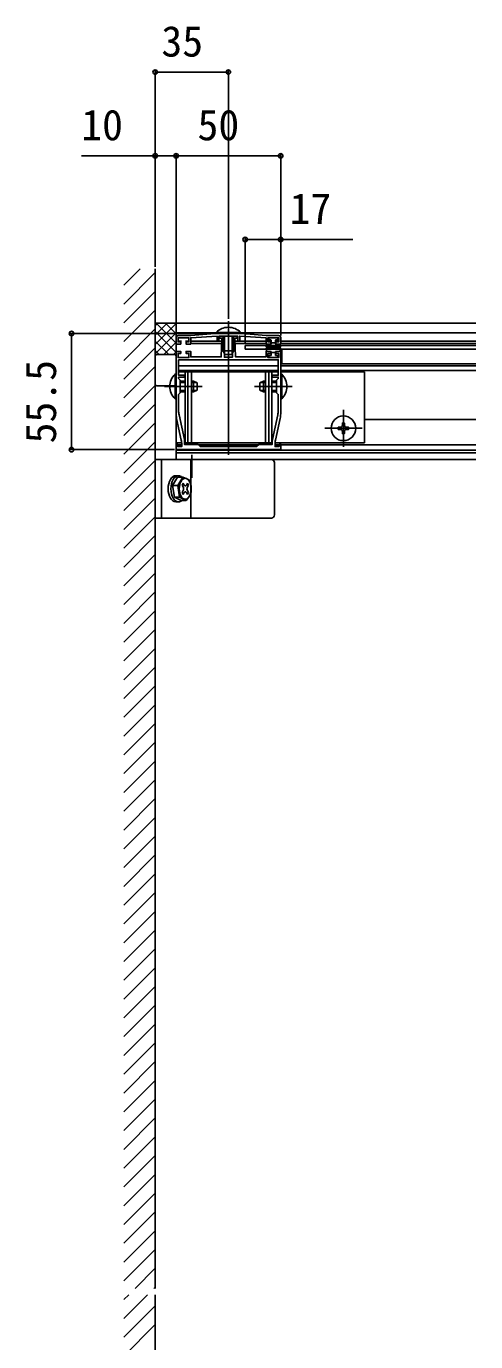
# Model space of a CAD drawing. Units: millimetres, scale not verified. Extents: x -875 to 875, y -1304 to 1297.
# Drawn here: x 60 to 275, y -782 to -153 of the extents above; entities that cross this region are included whole.
import ezdxf
from ezdxf.enums import TextEntityAlignment as Align

# ---------------------------------------------------------------- set-up
doc = ezdxf.new("R2010")
doc.units = ezdxf.units.MM
doc.header["$LTSCALE"] = 8
for name, color, linetype in [('0-3_YKK_11', 7, 'Continuous'), ('0-5_YKK_12', 2, 'Continuous'), ('0-6_YKK_13', 4, 'Continuous'), ('0-8_YKK_D', 6, 'Continuous'), ('0-A_YSS_K', 3, 'Continuous')]:
    doc.layers.add(name, color=color, linetype=linetype)
doc.styles.add('ＭＳ ゴシック', font='')
doc.styles.get('ＭＳ ゴシック').set_extended_font_data('MS Gothic')

msp = doc.modelspace()

# ---------------------------------------------------------------- linework, layer by layer
at = {"layer": '0-3_YKK_11'}
for p, q in [((135.955, -350.422), (133.392, -338.555)), ((180.608, -338.555), (178.045, -350.422)), ((132.225, -340.261), (134.475, -350.674)), ((179.525, -350.674), (181.775, -340.261))]:
    msp.add_line(p, q, dxfattribs=at)
for points in [[(132, -301.717), (132, -304.717), (134.25, -304.717), (134.25, -303.717), (132.9, -303.717), (132.9, -301.717), (138.1, -301.717), (138.1, -303.717), (136.75, -303.717), (136.75, -304.717), (139, -304.717), (139, -301.717), (151.6, -300.917), (151.6, -303.417), (152.5, -303.417), (152.5, -300.917), (161.5, -300.917), (161.5, -303.417), (162.4, -303.417), (162.4, -300.917), (175, -301.717), (175, -304.717), (177.25, -304.717), (177.25, -303.717), (175.9, -303.717), (175.9, -301.717), (181.1, -301.717), (181.1, -303.717), (179.75, -303.717), (179.75, -304.717), (182, -304.717), (182, -301.717)], [(154.1, -300.917), (152.75, -300.917), (152.75, -301.917), (153.9, -301.917), (153.55, -310.917), (139, -310.917), (139, -308.217), (136.75, -308.217), (136.75, -309.217), (138.1, -309.217), (138.1, -311.217), (132.9, -311.217), (132.9, -309.217), (134.25, -309.217), (134.25, -308.217), (132, -308.217), (132, -324.559), (132.12, -324.742), (132.12, -325.292), (132, -325.476), (132, -338.15)], [(163.5, -299.717), (150.5, -299.717), (139, -300.717), (133, -300.717)], [(182, -338.15), (182, -325.476), (181.88, -325.292), (181.88, -324.742), (182, -324.559), (182, -308.217), (179.75, -308.217), (179.75, -309.217), (181.1, -309.217), (181.1, -311.217), (175.9, -311.217), (175.9, -309.217), (177.25, -309.217), (177.25, -308.217), (175, -308.217), (175, -310.917), (160.45, -310.917), (160.1, -301.917), (161.25, -301.917), (161.25, -300.917), (159.9, -300.917)], [(181, -300.717), (175, -300.717), (163.5, -299.717)], [(158.9, -301.917), (158.9, -311.017), (155.1, -311.017), (155.1, -301.917)], [(133.2, -312.217), (180.8, -312.217), (180.8, -319.617), (178, -319.617), (178, -320.517), (180.8, -320.517), (180.8, -321.217), (180, -322.017), (180, -328.017), (180.8, -328.817), (180.8, -336.761)], [(133.2, -336.761), (133.2, -328.817), (134, -328.017), (134, -322.017), (133.2, -321.217), (133.2, -320.517), (136, -320.517), (136, -319.617), (133.2, -319.617), (133.2, -312.217)], [(178, -350.845), (178, -352.717), (171.5, -352.717), (170.5, -353.717), (143.5, -353.717), (142.5, -352.717), (136, -352.717), (136, -350.845)], [(132, -355.217), (182, -355.217), (182, -352.548), (181.565, -352.491), (181.237, -353.717), (179.3, -353.717), (179.3, -352.785)], [(134.7, -352.785), (134.7, -353.717), (132.763, -353.717), (132.435, -352.491), (132, -352.548), (132, -355.217)]]:
    msp.add_lwpolyline(points, dxfattribs=at)
for centre, radius, start, end in [((133, -301.717), 1, 90.00001, 179.99999), ((154.1, -301.917), 1, 0.00001, 89.99999), ((159.9, -301.917), 1, 90.00001, 179.99999), ((181, -301.717), 1, 0.00001, 89.99999), ((142, -338.15), 10, 180, 192.18864), ((141.7, -336.761), 8.5, 180, 192.18865), ((172.3, -336.761), 8.5, 347.81135, 360), ((172, -338.15), 10, 347.81136, 0), ((124.7, -352.785), 10, 360, 12.18864), ((134, -350.845), 2, 359.99995, 12.1886), ((180, -350.845), 2, 167.8114, 180.00005), ((189.3, -352.785), 10, 167.81136, 180)]:
    msp.add_arc(centre, radius, start, end, dxfattribs=at)
at = {"layer": '0-5_YKK_12'}
for p, q in [((132, -294.717), (275.244, -294.717)), ((132, -359.915), (132, -294.717)), ((157, -357.717), (157, -293.717)), ((132, -299.417), (151.1, -299.417)), ((162.9, -299.417), (275.244, -299.417)), ((132, -304.417), (132.076, -304.417)), ((132.976, -303.417), (134.5, -303.417)), ((134.174, -304.417), (134.424, -304.417)), ((136.5, -303.417), (138.024, -303.417)), ((136.576, -304.417), (136.826, -304.417)), ((138.924, -304.417), (153.803, -304.417)), ((139, -303.417), (153.842, -303.417)), ((160.158, -303.417), (175, -303.417)), ((160.197, -304.417), (175.076, -304.417)), ((175.976, -303.417), (177.5, -303.417)), ((177.174, -304.417), (177.424, -304.417)), ((179.5, -303.417), (181.024, -303.417)), ((179.576, -304.417), (179.826, -304.417)), ((181.924, -304.417), (275.244, -304.417)), ((182, -303.417), (275.244, -303.417)), ((133.2, -315.217), (133.2, -315.217)), ((133.2, -315.217), (180.8, -315.217)), ((133.2, -317.417), (180.8, -317.417)), ((182, -315.217), (275.244, -315.217)), ((182, -317.417), (275.244, -317.417)), ((144.5, -325.017), (126.503, -325.017)), ((187.5, -325.017), (169.5, -325.017)), ((212, -336.117), (212, -353.917)), ((203.1, -345.017), (220.9, -345.017)), ((222, -340.817), (275.244, -340.817)), ((132, -355.417), (275.244, -355.417)), ((132, -356.717), (275.244, -356.717)), ((132.549, -352.917), (134.7, -352.917)), ((139.5, -357.717), (139.5, -368.755)), ((142.7, -352.917), (171.3, -352.917)), ((179.3, -352.917), (181.451, -352.917)), ((182, -352.917), (275.244, -352.917)), ((132, -359.915), (275.244, -359.915))]:
    msp.add_line(p, q, dxfattribs=at)
at = {"layer": '0-6_YKK_13'}
for p, q in [((132, -294.717), (122, -294.717)), ((122, -295.949), (123.232, -294.717)), ((122, -300.439), (127.722, -294.717)), ((122, -304.93), (132, -294.93)), ((132, -304.3), (122.417, -294.717)), ((132, -299.81), (126.907, -294.717)), ((132, -295.32), (131.398, -294.717)), ((132, -308.79), (122, -298.79)), ((122, -309.42), (132, -299.42)), ((151.1, -299.208), (151.1, -299.717)), ((151.1, -299.717), (162.9, -299.717)), ((155.154, -300.917), (155.154, -309.408)), ((158.846, -300.917), (158.846, -309.408)), ((159.5, -300.917), (159.5, -308.017)), ((180.4, -301.717), (176.6, -301.717)), ((128.437, -309.717), (122, -303.28)), ((123.947, -309.717), (122, -307.77)), ((126.193, -309.717), (132, -303.91)), ((155.3, -309.717), (154.5, -308.017)), ((158.7, -309.717), (159.5, -308.017)), ((165, -305.417), (275.244, -305.417)), ((165, -305.417), (165, -307.217)), ((275.244, -307.217), (165, -307.217)), ((175.006, -306.015), (175.191, -304.965)), ((175.006, -306.919), (175.191, -307.969)), ((175.467, -306.192), (175.481, -306.167)), ((175.467, -306.742), (175.481, -306.767)), ((175.486, -304.717), (177.2, -304.717)), ((181.259, -306.017), (175.741, -306.017)), ((181.259, -306.917), (175.741, -306.917)), ((176.3, -302.017), (176.3, -302.417)), ((177.2, -302.717), (176.6, -302.717)), ((177.5, -303.017), (177.5, -304.417)), ((177.5, -304.217), (179.5, -304.217)), ((179.5, -303.017), (179.5, -304.417)), ((179.8, -302.717), (180.4, -302.717)), ((181.514, -304.717), (179.8, -304.717)), ((180.7, -302.017), (180.7, -302.417)), ((181.533, -306.192), (181.519, -306.167)), ((181.533, -306.742), (181.519, -306.767)), ((181.994, -306.015), (181.809, -304.965)), ((181.994, -306.919), (181.809, -307.969)), ((182.5, -307.217), (182.5, -314.217)), ((122, -323.917), (122, -310.517)), ((122.8, -309.717), (131.2, -309.717)), ((130.683, -309.717), (132, -308.4)), ((132, -310.517), (132, -323.917)), ((155.3, -309.717), (158.7, -309.717)), ((175.486, -308.217), (177.2, -308.217)), ((176.3, -310.917), (176.3, -310.517)), ((177.2, -310.217), (176.6, -310.217)), ((180.4, -311.217), (176.6, -311.217)), ((177.5, -309.917), (177.5, -308.517)), ((177.5, -308.717), (179.5, -308.717)), ((179.5, -309.917), (179.5, -308.517)), ((181.514, -308.217), (179.8, -308.217)), ((179.8, -310.217), (180.4, -310.217)), ((180.7, -310.917), (180.7, -310.517)), ((275.244, -314.217), (182.5, -314.217)), ((132, -318.017), (132, -352.017)), ((132, -330.917), (132, -319.117)), ((133.2, -318.017), (180.8, -318.017)), ((136.3, -318.017), (136.3, -352.017)), ((137.64, -318.017), (137.64, -352.017)), ((139.3, -318.017), (139.3, -352.017)), ((174.7, -318.017), (174.7, -352.017)), ((176.36, -318.017), (176.36, -352.017)), ((177.7, -318.017), (177.7, -352.017)), ((182, -318.017), (222, -318.017)), ((182, -330.917), (182, -319.117)), ((222, -318.017), (222, -352.017)), ((131.2, -324.717), (122.8, -324.717)), ((134, -322.517), (136.3, -322.517)), ((134, -323.172), (136.3, -323.172)), ((134, -326.863), (136.3, -326.863)), ((139.3, -322.517), (140.3, -322.517)), ((139.3, -323.172), (141.69, -323.172)), ((139.3, -326.863), (141.69, -326.863)), ((142, -323.317), (140.3, -322.517)), ((142, -326.717), (140.3, -327.517)), ((142, -326.717), (142, -323.317)), ((172, -323.317), (173.7, -322.517)), ((172, -326.717), (172, -323.317)), ((172, -326.717), (173.7, -327.517)), ((174.7, -323.172), (172.31, -323.172)), ((174.7, -326.863), (172.31, -326.863)), ((174.7, -322.517), (173.7, -322.517)), ((180, -322.517), (177.7, -322.517)), ((180, -323.172), (177.7, -323.172)), ((180, -326.863), (177.7, -326.863)), ((131.491, -330.917), (132, -330.917)), ((134, -327.517), (136.3, -327.517)), ((180, -327.517), (177.7, -327.517)), ((182.509, -330.917), (182, -330.917)), ((210.5, -345.517), (209.5, -345.517)), ((134.67, -352.017), (132, -352.017)), ((178, -352.017), (136, -352.017)), ((222, -352.017), (179.33, -352.017)), ((122, -359.915), (177.542, -359.915)), ((125, -387.915), (125, -359.915)), ((139.084, -387.915), (139.084, -359.915)), ((179.042, -361.415), (179.042, -386.415)), ((132.661, -368.339), (130.304, -372.421)), ((132.661, -368.339), (130.304, -372.421)), ((133.116, -367.665), (131.809, -367.665)), ((135.154, -368.339), (132.661, -368.339)), ((135.154, -368.339), (132.797, -372.421)), ((130.304, -372.421), (131.167, -377.998)), ((132.797, -372.421), (130.304, -372.421)), ((132.797, -372.421), (133.66, -377.998)), ((135.349, -371.25), (134.843, -372.126)), ((134.843, -372.126), (135.369, -373.039)), ((135.369, -374.792), (134.843, -375.704)), ((134.843, -375.704), (135.349, -376.581)), ((135.876, -372.162), (135.349, -371.25)), ((135.349, -376.581), (135.876, -375.669)), ((137.415, -371.25), (136.888, -372.162)), ((136.888, -375.669), (137.415, -376.581)), ((137.394, -373.039), (137.921, -372.126)), ((137.921, -375.704), (137.394, -374.792)), ((137.921, -372.126), (137.415, -371.25)), ((137.415, -376.581), (137.921, -375.704)), ((131.167, -377.998), (134.387, -379.492)), ((133.66, -377.998), (131.167, -377.998)), ((133.116, -380.165), (131.809, -380.165)), ((133.66, -377.998), (136.88, -379.492)), ((136.88, -379.492), (134.387, -379.492))]:
    msp.add_line(p, q, dxfattribs=at)
for points in [[(151.1, -299.208), (162.9, -299.208), (162.9, -299.717)], [(154.5, -300.917), (154.5, -308.017), (159.5, -308.017)], [(131.491, -330.917), (131.491, -319.117), (132, -319.117)], [(182.509, -330.917), (182.509, -319.117), (182, -319.117)], [(139.3, -327.517), (140.3, -327.517), (140.3, -322.517)], [(174.7, -327.517), (173.7, -327.517), (173.7, -322.517)], [(209.5, -345.517), (209.5, -344.517), (210.5, -344.517)], [(211.5, -343.517), (211.5, -342.517), (212.5, -342.517), (212.5, -343.517)], [(213.5, -344.517), (214.5, -344.517), (214.5, -345.517), (213.5, -345.517)], [(212.5, -346.517), (212.5, -347.517), (211.5, -347.517), (211.5, -346.517)], [(177.542, -387.915), (122, -387.915), (122, -359.915)], [(136.88, -379.492), (135.635, -378.745), (133.66, -377.998), (133.593, -375.209), (132.797, -372.421), (134.341, -370.38), (135.154, -368.339)], [(135.154, -368.339), (137.129, -369.086), (138.374, -369.833), (139.17, -372.621), (139.237, -375.41)], [(136.88, -379.492), (138.423, -377.451), (139.237, -375.41)]]:
    msp.add_lwpolyline(points, dxfattribs=at)
msp.add_circle((212, -345.017), 5.9, dxfattribs=at)
for centre, radius, start, end in [((157, -304.95), 8.232, 44.2189, 135.7811), ((176.6, -302.017), 0.3, 90, 180), ((180.4, -302.017), 0.3, 0, 90), ((175.25, -306.067), 0.25, 167.958, 330), ((175.25, -306.867), 0.25, 30, 192.042), ((175.486, -305.017), 0.3, 90, 170), ((175.486, -307.917), 0.3, 190, 270), ((175.741, -306.317), 0.3, 90, 150), ((175.741, -306.617), 0.3, 210, 270), ((176.6, -302.417), 0.3, 180, 270), ((177.2, -303.017), 0.3, 0, 90), ((177.2, -304.417), 0.3, 270, 0), ((179.8, -303.017), 0.3, 90, 180), ((179.8, -304.417), 0.3, 180, 270), ((180.4, -302.417), 0.3, 270, 0), ((181.259, -306.317), 0.3, 30, 90), ((181.259, -306.617), 0.3, 270, 330), ((181.514, -305.017), 0.3, 10, 90), ((181.514, -307.917), 0.3, 270, 350), ((181.75, -306.067), 0.25, 210, 12.042), ((181.75, -306.867), 0.25, 347.958, 150), ((122.8, -310.517), 0.8, 90, 180), ((131.2, -310.517), 0.8, 0, 90), ((176.6, -310.517), 0.3, 90, 180), ((176.6, -310.917), 0.3, 180, 270), ((177.2, -308.517), 0.3, 0, 90), ((177.2, -309.917), 0.3, 270, 0), ((179.8, -308.517), 0.3, 90, 180), ((179.8, -309.917), 0.3, 180, 270), ((180.4, -310.517), 0.3, 0, 90), ((180.4, -310.917), 0.3, 270, 0), ((137.232, -325.017), 8.232, 134.2189, 225.7811), ((176.768, -325.017), 8.232, 314.2189, 45.7811), ((122.8, -323.917), 0.8, 180, 270), ((131.2, -323.917), 0.8, 270, 0), ((210.5, -343.517), 1, 270, 0), ((210.5, -346.517), 1, 0, 90), ((213.5, -343.517), 1, 180, 270), ((213.5, -346.517), 1, 90, 180), ((177.542, -361.415), 1.5, 0, 89.99998), ((177.542, -386.415), 1.5, 270, 0)]:
    msp.add_arc(centre, radius, start, end, dxfattribs=at)
for centre, major_axis, start_param, end_param in [((131.809, -373.915), (0, -6.25), 3.1415927, 6.2831853), ((133.116, -373.915), (0, -6.25), 3.1415927, 6.2831853), ((133.116, -373.915), (0, -6.25), 2.6731756, 3.1415927), ((134.863, -373.915), (0, -1.24), 0.7853982, 2.3561945), ((136.382, -371.285), (0, -1.24), 5.4977871, 7.0685835), ((136.382, -376.546), (0, -1.24), 2.3561945, 3.9269908), ((137.9, -373.915), (0, -1.24), 3.9269908, 5.4977871), ((133.116, -373.915), (0, -6.25), 6.2831853, 6.7516024)]:
    msp.add_ellipse(centre, major_axis=major_axis, ratio=0.57735, start_param=start_param, end_param=end_param, dxfattribs=at)
msp.add_ellipse((136.382, -373.915), major_axis=(0, -5), ratio=0.57735, dxfattribs=at)
at = {"layer": '0-8_YKK_D'}
for p, q in [((122, -267.746), (122, -173.717)), ((157, -174.717), (122, -174.717)), ((157, -292.717), (157, -173.717)), ((122, -267.746), (122, -213.717)), ((132, -299.717), (132, -213.717)), ((132, -300.717), (132, -213.717)), ((182, -300.717), (182, -213.717)), ((182, -214.717), (132, -214.717)), ((165, -304.417), (165, -253.717)), ((182, -300.717), (182, -253.717)), ((149.513, -299.717), (81, -299.717)), ((82, -299.717), (82, -355.217)), ((131.3, -355.217), (81, -355.217))]:
    msp.add_line(p, q, dxfattribs=at)
for points in [[(132, -214.717), (122, -214.717), (86.7, -214.717)], [(165, -254.717), (182, -254.717), (216.505, -254.717)]]:
    msp.add_lwpolyline(points, dxfattribs=at)
for centre in [(122, -174.717), (157, -174.717), (122, -214.717), (132, -214.717), (132, -214.717), (182, -214.717), (165, -254.717), (182, -254.717), (82, -299.717), (82, -355.217)]:
    msp.add_circle(centre, 1.075, dxfattribs=at)
at = {"layer": '0-A_YSS_K'}
for p, q in [((107, -276.609), (114.863, -268.746)), ((122, -756.2), (122, -268.746)), ((107, -285.589), (122, -270.589)), ((107, -294.569), (122, -279.569)), ((107, -303.55), (122, -288.55)), ((107, -312.53), (122, -297.53)), ((107, -321.51), (122, -306.51)), ((107, -330.491), (122, -315.491)), ((107, -339.471), (122, -324.471)), ((107, -348.451), (122, -333.451)), ((107, -357.431), (122, -342.431)), ((107, -366.412), (122, -351.412)), ((107, -375.392), (122, -360.392)), ((107, -384.372), (122, -369.372)), ((107, -393.352), (122, -378.352)), ((107, -402.333), (122, -387.333)), ((107, -411.313), (122, -396.313)), ((107, -420.293), (122, -405.293)), ((107, -429.273), (122, -414.273)), ((107, -438.254), (122, -423.254)), ((107, -447.234), (122, -432.234)), ((107, -456.214), (122, -441.214)), ((107, -465.194), (122, -450.194)), ((107, -474.175), (122, -459.175)), ((107, -483.155), (122, -468.155)), ((107, -492.135), (122, -477.135)), ((107, -501.115), (122, -486.115)), ((107, -510.096), (122, -495.096)), ((107, -519.076), (122, -504.076)), ((107, -528.056), (122, -513.056)), ((107, -537.036), (122, -522.036)), ((107, -546.017), (122, -531.017)), ((107, -554.997), (122, -539.997)), ((107, -563.977), (122, -548.977)), ((107, -572.957), (122, -557.957)), ((107, -581.938), (122, -566.938)), ((107, -590.918), (122, -575.918)), ((107, -599.898), (122, -584.898)), ((107, -608.878), (122, -593.878)), ((107, -617.859), (122, -602.859)), ((107, -626.839), (122, -611.839)), ((107, -635.819), (122, -620.819)), ((107, -644.799), (122, -629.799)), ((107, -653.78), (122, -638.78)), ((107, -662.76), (122, -647.76)), ((107, -671.74), (122, -656.74)), ((107, -680.72), (122, -665.72)), ((107, -689.701), (122, -674.701)), ((107, -698.681), (122, -683.681)), ((107, -707.661), (122, -692.661)), ((107, -716.642), (122, -701.642)), ((107, -725.622), (122, -710.622)), ((107, -734.602), (122, -719.602)), ((107, -743.582), (122, -728.582)), ((107, -752.563), (122, -737.563)), ((112.343, -756.2), (122, -746.543)), ((107, -761.543), (109.343, -759.2)), ((107, -770.523), (118.323, -759.2)), ((121.323, -756.2), (122, -755.523)), ((122, -1174.2), (122, -759.2)), ((107, -779.503), (122, -764.503)), ((107, -788.484), (122, -773.484))]:
    msp.add_line(p, q, dxfattribs=at)

# ---------------------------------------------------------------- texts
at = {"layer": '0-8_YKK_D', "style": 'ＭＳ ゴシック'}
for s, p in [('35', (124.955, -171.717)), ('10', (86.632, -211.717)), ('50', (142.227, -211.717)), ('17', (186.232, -251.717))]:
    msp.add_text(s, height=14.66, dxfattribs=at).set_placement(p, align=Align.BOTTOM_LEFT)
msp.add_text('55.5', height=14.66, rotation=90, dxfattribs=at).set_placement((79, -352.24), align=Align.BOTTOM_LEFT)

doc.saveas('drawing.dxf')
